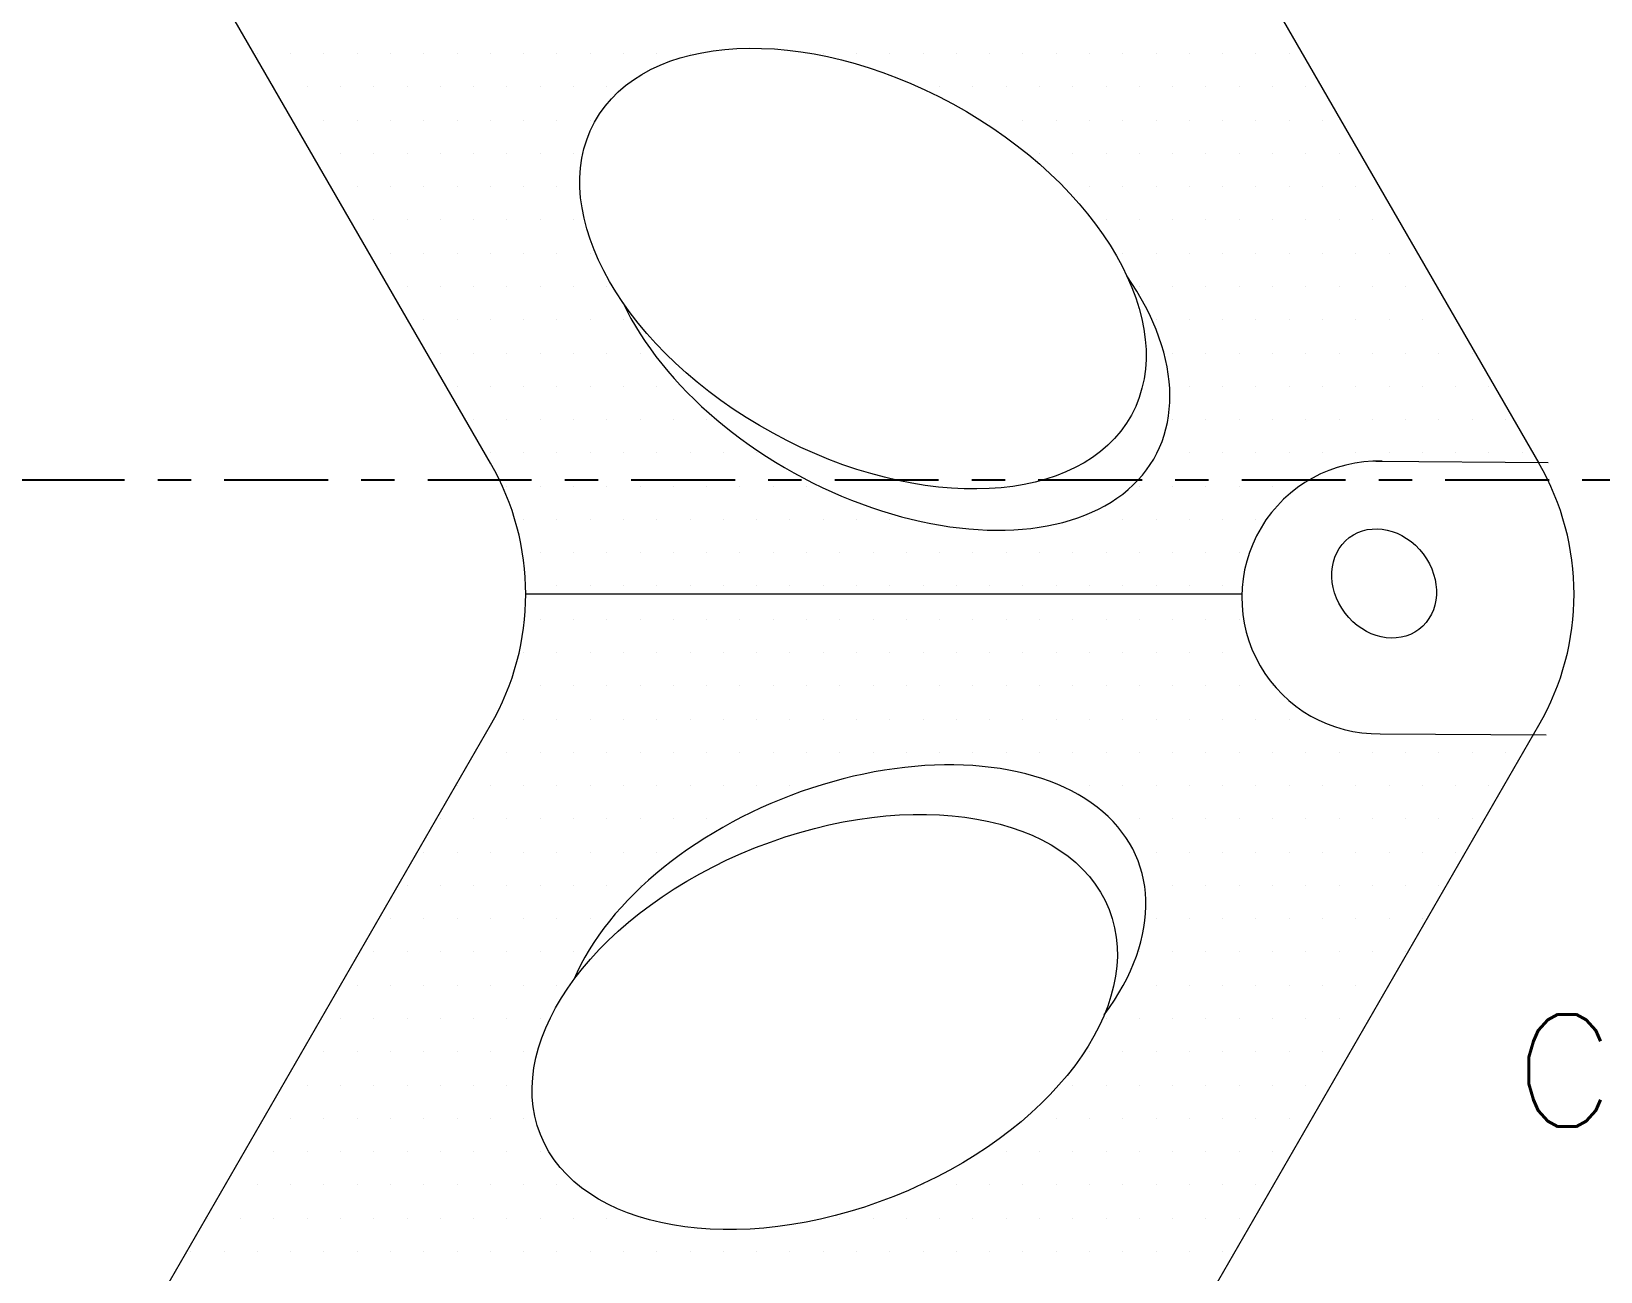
# Model space of a CAD drawing. Header units: inches. Extents: x 1693 to 10990, y 1878 to 5055.
# Drawn here: x 1710.606 to 1715.329, y 2275.337 to 2279.071 of the extents above; entities that cross this region are included whole.
import ezdxf
from ezdxf.enums import TextEntityAlignment as Align

# ---------------------------------------------------------------- set-up
doc = ezdxf.new("R2010")
doc.units = ezdxf.units.IN
for name, pattern in [('CENTER', [20, 12.5, -2.5, 2.5, -2.5]), ('CONTINUA', [0]), ('RAYITAS', [0.375, 0.25, -0.125])]:
    doc.linetypes.add(name, pattern=pattern)
for name, color, linetype, lineweight in [('CABLEADO', 4, 'Continuous', 5), ('TEXTOLEYENDA', 3, 'Continuous', 5), ('TOMACORRIENTE', 22, 'RAYITAS', 9)]:
    doc.layers.add(name, color=color, linetype=linetype, lineweight=lineweight)
doc.styles.add('Romans', font='romans.shx')

msp = doc.modelspace()

# ---------------------------------------------------------------- linework, layer by layer
at = {"color": 4, "linetype": 'CENTER', "ltscale": 0.025}
msp.add_line((1704.4488, 2277.7209), (1740.9197, 2277.7209), dxfattribs=at)
at = {"layer": 'CABLEADO', "color": 7, "linetype": 'CONTINUA'}
for p, q in [((1712.6255, 2282.1321), (1715.1434, 2277.771)), ((1711.9881, 2277.771), (1710.638, 2280.1094)), ((1714.6526, 2277.7768), (1715.1707, 2277.7734)), ((1714.249, 2277.3766), (1712.0937, 2277.3766)), ((1710.638, 2274.6437), (1711.9881, 2276.9822)), ((1712.6255, 2272.6211), (1715.1434, 2276.9822)), ((1714.6656, 2276.9563), (1715.1653, 2276.953))]:
    msp.add_line(p, q, dxfattribs=at)
for centre, radius, start, end in [((1711.3049, 2277.3766), 0.7888, 330, 30), ((1714.6591, 2277.3666), 0.4103, 88.3346, 270.9069), ((1714.4602, 2277.3766), 0.7888, 330, 30)]:
    msp.add_arc(centre, radius, start, end, dxfattribs=at)
for centre, major_axis, ratio in [((1713.1087, 2278.3569), (-0.8079, 0.441), 0.61372), ((1714.6773, 2277.4087), (0.1048, -0.1383), 0.849713), ((1712.9937, 2276.0884), (-0.8557, -0.339), 0.61372)]:
    msp.add_ellipse(centre, major_axis=major_axis, ratio=ratio, dxfattribs=at)
for centre, major_axis, start_param, end_param in [((1713.1805, 2278.2327), (-0.8079, 0.441), 0.694688, 4.024147), ((1713.0798, 2276.2376), (-0.8557, -0.339), 2.362444, 5.744123)]:
    msp.add_ellipse(centre, major_axis=major_axis, ratio=0.61372, start_param=start_param, end_param=end_param, dxfattribs=at)
at = {"layer": 'TOMACORRIENTE', "color": 7, "linetype": 'Continuous', "ltscale": 0.05}
for p, q in [((1711.2858, 2279.0041), (1711.2858, 2279.0041)), ((1711.386, 2279.0041), (1711.386, 2279.0041)), ((1711.4862, 2279.0041), (1711.4862, 2279.0041)), ((1711.5864, 2279.0041), (1711.5864, 2279.0041)), ((1711.6865, 2279.0041), (1711.6865, 2279.0041)), ((1711.7867, 2279.0041), (1711.7867, 2279.0041)), ((1711.8869, 2279.0041), (1711.8869, 2279.0041)), ((1711.9871, 2279.0041), (1711.9871, 2279.0041)), ((1712.0873, 2279.0041), (1712.0873, 2279.0041)), ((1712.1874, 2279.0041), (1712.1874, 2279.0041)), ((1712.2876, 2279.0041), (1712.2876, 2279.0041)), ((1712.3878, 2279.0041), (1712.3878, 2279.0041)), ((1712.488, 2279.0041), (1712.488, 2279.0041)), ((1712.5882, 2279.0041), (1712.5882, 2279.0041)), ((1712.9889, 2279.0041), (1712.9889, 2279.0041)), ((1713.0891, 2279.0041), (1713.0891, 2279.0041)), ((1713.1892, 2279.0041), (1713.1892, 2279.0041)), ((1713.2894, 2279.0041), (1713.2894, 2279.0041)), ((1713.3896, 2279.0041), (1713.3896, 2279.0041)), ((1713.4898, 2279.0041), (1713.4898, 2279.0041)), ((1713.59, 2279.0041), (1713.59, 2279.0041)), ((1713.6901, 2279.0041), (1713.6901, 2279.0041)), ((1713.7903, 2279.0041), (1713.7903, 2279.0041)), ((1713.8905, 2279.0041), (1713.8905, 2279.0041)), ((1713.9907, 2279.0041), (1713.9907, 2279.0041)), ((1714.0909, 2279.0041), (1714.0909, 2279.0041)), ((1714.191, 2279.0041), (1714.191, 2279.0041)), ((1714.2912, 2279.0041), (1714.2912, 2279.0041)), ((1714.3914, 2279.0041), (1714.3914, 2279.0041)), ((1711.3359, 2278.9039), (1711.3359, 2278.9039)), ((1711.4361, 2278.9039), (1711.4361, 2278.9039)), ((1711.5363, 2278.9039), (1711.5363, 2278.9039)), ((1711.6364, 2278.9039), (1711.6364, 2278.9039)), ((1711.7366, 2278.9039), (1711.7366, 2278.9039)), ((1711.8368, 2278.9039), (1711.8368, 2278.9039)), ((1711.937, 2278.9039), (1711.937, 2278.9039)), ((1712.0372, 2278.9039), (1712.0372, 2278.9039)), ((1712.1373, 2278.9039), (1712.1373, 2278.9039)), ((1712.2375, 2278.9039), (1712.2375, 2278.9039)), ((1712.3377, 2278.9039), (1712.3377, 2278.9039)), ((1713.3395, 2278.9039), (1713.3395, 2278.9039)), ((1713.4397, 2278.9039), (1713.4397, 2278.9039)), ((1713.5399, 2278.9039), (1713.5399, 2278.9039)), ((1713.6401, 2278.9039), (1713.6401, 2278.9039)), ((1713.7402, 2278.9039), (1713.7402, 2278.9039)), ((1713.8404, 2278.9039), (1713.8404, 2278.9039)), ((1713.9406, 2278.9039), (1713.9406, 2278.9039)), ((1714.0408, 2278.9039), (1714.0408, 2278.9039)), ((1714.141, 2278.9039), (1714.141, 2278.9039)), ((1714.2411, 2278.9039), (1714.2411, 2278.9039)), ((1714.3413, 2278.9039), (1714.3413, 2278.9039)), ((1714.4415, 2278.9039), (1714.4415, 2278.9039)), ((1711.4862, 2278.8037), (1711.4862, 2278.8037)), ((1711.5864, 2278.8037), (1711.5864, 2278.8037)), ((1711.6865, 2278.8037), (1711.6865, 2278.8037)), ((1711.7867, 2278.8037), (1711.7867, 2278.8037)), ((1711.8869, 2278.8037), (1711.8869, 2278.8037)), ((1711.9871, 2278.8037), (1711.9871, 2278.8037)), ((1712.0873, 2278.8037), (1712.0873, 2278.8037)), ((1712.1874, 2278.8037), (1712.1874, 2278.8037)), ((1712.2876, 2278.8037), (1712.2876, 2278.8037)), ((1713.4898, 2278.8037), (1713.4898, 2278.8037)), ((1713.59, 2278.8037), (1713.59, 2278.8037)), ((1713.6901, 2278.8037), (1713.6901, 2278.8037)), ((1713.7903, 2278.8037), (1713.7903, 2278.8037)), ((1713.8905, 2278.8037), (1713.8905, 2278.8037)), ((1713.9907, 2278.8037), (1713.9907, 2278.8037)), ((1714.0909, 2278.8037), (1714.0909, 2278.8037)), ((1714.191, 2278.8037), (1714.191, 2278.8037)), ((1714.2912, 2278.8037), (1714.2912, 2278.8037)), ((1714.3914, 2278.8037), (1714.3914, 2278.8037)), ((1714.4916, 2278.8037), (1714.4916, 2278.8037)), ((1711.5363, 2278.7035), (1711.5363, 2278.7035)), ((1711.6364, 2278.7035), (1711.6364, 2278.7035)), ((1711.7366, 2278.7035), (1711.7366, 2278.7035)), ((1711.8368, 2278.7035), (1711.8368, 2278.7035)), ((1711.937, 2278.7035), (1711.937, 2278.7035)), ((1712.0372, 2278.7035), (1712.0372, 2278.7035)), ((1712.1373, 2278.7035), (1712.1373, 2278.7035)), ((1712.2375, 2278.7035), (1712.2375, 2278.7035)), ((1713.6401, 2278.7035), (1713.6401, 2278.7035)), ((1713.7402, 2278.7035), (1713.7402, 2278.7035)), ((1713.8404, 2278.7035), (1713.8404, 2278.7035)), ((1713.9406, 2278.7035), (1713.9406, 2278.7035)), ((1714.0408, 2278.7035), (1714.0408, 2278.7035)), ((1714.141, 2278.7035), (1714.141, 2278.7035)), ((1714.2411, 2278.7035), (1714.2411, 2278.7035)), ((1714.3413, 2278.7035), (1714.3413, 2278.7035)), ((1714.4415, 2278.7035), (1714.4415, 2278.7035)), ((1714.5417, 2278.7035), (1714.5417, 2278.7035)), ((1711.5864, 2278.6033), (1711.5864, 2278.6033)), ((1711.6865, 2278.6033), (1711.6865, 2278.6033)), ((1711.7867, 2278.6033), (1711.7867, 2278.6033)), ((1711.8869, 2278.6033), (1711.8869, 2278.6033)), ((1711.9871, 2278.6033), (1711.9871, 2278.6033)), ((1712.0873, 2278.6033), (1712.0873, 2278.6033)), ((1712.1874, 2278.6033), (1712.1874, 2278.6033)), ((1713.7903, 2278.6033), (1713.7903, 2278.6033)), ((1713.8905, 2278.6033), (1713.8905, 2278.6033)), ((1713.9907, 2278.6033), (1713.9907, 2278.6033)), ((1714.0909, 2278.6033), (1714.0909, 2278.6033)), ((1714.191, 2278.6033), (1714.191, 2278.6033)), ((1714.2912, 2278.6033), (1714.2912, 2278.6033)), ((1714.3914, 2278.6033), (1714.3914, 2278.6033)), ((1714.4916, 2278.6033), (1714.4916, 2278.6033)), ((1714.5918, 2278.6033), (1714.5918, 2278.6033)), ((1711.6364, 2278.5032), (1711.6364, 2278.5032)), ((1711.7366, 2278.5032), (1711.7366, 2278.5032)), ((1711.8368, 2278.5032), (1711.8368, 2278.5032)), ((1711.937, 2278.5032), (1711.937, 2278.5032)), ((1712.0372, 2278.5032), (1712.0372, 2278.5032)), ((1712.1373, 2278.5032), (1712.1373, 2278.5032)), ((1712.2375, 2278.5032), (1712.2375, 2278.5032)), ((1713.8404, 2278.5032), (1713.8404, 2278.5032)), ((1713.9406, 2278.5032), (1713.9406, 2278.5032)), ((1714.0408, 2278.5032), (1714.0408, 2278.5032)), ((1714.141, 2278.5032), (1714.141, 2278.5032)), ((1714.2411, 2278.5032), (1714.2411, 2278.5032)), ((1714.3413, 2278.5032), (1714.3413, 2278.5032)), ((1714.4415, 2278.5032), (1714.4415, 2278.5032)), ((1714.5417, 2278.5032), (1714.5417, 2278.5032)), ((1714.6419, 2278.5032), (1714.6419, 2278.5032)), ((1711.6865, 2278.403), (1711.6865, 2278.403)), ((1711.7867, 2278.403), (1711.7867, 2278.403)), ((1711.8869, 2278.403), (1711.8869, 2278.403)), ((1711.9871, 2278.403), (1711.9871, 2278.403)), ((1712.0873, 2278.403), (1712.0873, 2278.403)), ((1712.1874, 2278.403), (1712.1874, 2278.403)), ((1712.2876, 2278.403), (1712.2876, 2278.403)), ((1713.8905, 2278.403), (1713.8905, 2278.403)), ((1713.9907, 2278.403), (1713.9907, 2278.403)), ((1714.0909, 2278.403), (1714.0909, 2278.403)), ((1714.191, 2278.403), (1714.191, 2278.403)), ((1714.2912, 2278.403), (1714.2912, 2278.403)), ((1714.3914, 2278.403), (1714.3914, 2278.403)), ((1714.4916, 2278.403), (1714.4916, 2278.403)), ((1714.5918, 2278.403), (1714.5918, 2278.403)), ((1714.692, 2278.403), (1714.692, 2278.403)), ((1711.7366, 2278.3028), (1711.7366, 2278.3028)), ((1711.8368, 2278.3028), (1711.8368, 2278.3028)), ((1711.937, 2278.3028), (1711.937, 2278.3028)), ((1712.0372, 2278.3028), (1712.0372, 2278.3028)), ((1712.1373, 2278.3028), (1712.1373, 2278.3028)), ((1712.2375, 2278.3028), (1712.2375, 2278.3028)), ((1712.3377, 2278.3028), (1712.3377, 2278.3028)), ((1713.9406, 2278.3028), (1713.9406, 2278.3028)), ((1714.0408, 2278.3028), (1714.0408, 2278.3028)), ((1714.141, 2278.3028), (1714.141, 2278.3028)), ((1714.2411, 2278.3028), (1714.2411, 2278.3028)), ((1714.3413, 2278.3028), (1714.3413, 2278.3028)), ((1714.4415, 2278.3028), (1714.4415, 2278.3028)), ((1714.5417, 2278.3028), (1714.5417, 2278.3028)), ((1714.6419, 2278.3028), (1714.6419, 2278.3028)), ((1714.742, 2278.3028), (1714.742, 2278.3028)), ((1711.7867, 2278.2026), (1711.7867, 2278.2026)), ((1711.8869, 2278.2026), (1711.8869, 2278.2026)), ((1711.9871, 2278.2026), (1711.9871, 2278.2026)), ((1712.0873, 2278.2026), (1712.0873, 2278.2026)), ((1712.1874, 2278.2026), (1712.1874, 2278.2026)), ((1712.2876, 2278.2026), (1712.2876, 2278.2026)), ((1712.3878, 2278.2026), (1712.3878, 2278.2026)), ((1713.9907, 2278.2026), (1713.9907, 2278.2026)), ((1714.0909, 2278.2026), (1714.0909, 2278.2026)), ((1714.191, 2278.2026), (1714.191, 2278.2026)), ((1714.2912, 2278.2026), (1714.2912, 2278.2026)), ((1714.3914, 2278.2026), (1714.3914, 2278.2026)), ((1714.4916, 2278.2026), (1714.4916, 2278.2026)), ((1714.5918, 2278.2026), (1714.5918, 2278.2026)), ((1714.692, 2278.2026), (1714.692, 2278.2026)), ((1714.7921, 2278.2026), (1714.7921, 2278.2026)), ((1714.8923, 2278.2026), (1714.8923, 2278.2026)), ((1711.8368, 2278.1024), (1711.8368, 2278.1024)), ((1711.937, 2278.1024), (1711.937, 2278.1024)), ((1712.0372, 2278.1024), (1712.0372, 2278.1024)), ((1712.1373, 2278.1024), (1712.1373, 2278.1024)), ((1712.2375, 2278.1024), (1712.2375, 2278.1024)), ((1712.3377, 2278.1024), (1712.3377, 2278.1024)), ((1712.4379, 2278.1024), (1712.4379, 2278.1024)), ((1714.0408, 2278.1024), (1714.0408, 2278.1024)), ((1714.141, 2278.1024), (1714.141, 2278.1024)), ((1714.2411, 2278.1024), (1714.2411, 2278.1024)), ((1714.3413, 2278.1024), (1714.3413, 2278.1024)), ((1714.4415, 2278.1024), (1714.4415, 2278.1024)), ((1714.5417, 2278.1024), (1714.5417, 2278.1024)), ((1714.6419, 2278.1024), (1714.6419, 2278.1024)), ((1714.742, 2278.1024), (1714.742, 2278.1024)), ((1714.8422, 2278.1024), (1714.8422, 2278.1024)), ((1714.9424, 2278.1024), (1714.9424, 2278.1024)), ((1711.8869, 2278.0023), (1711.8869, 2278.0023)), ((1711.9871, 2278.0023), (1711.9871, 2278.0023)), ((1712.0873, 2278.0023), (1712.0873, 2278.0023)), ((1712.1874, 2278.0023), (1712.1874, 2278.0023)), ((1712.2876, 2278.0023), (1712.2876, 2278.0023)), ((1712.3878, 2278.0023), (1712.3878, 2278.0023)), ((1712.488, 2278.0023), (1712.488, 2278.0023)), ((1714.0909, 2278.0023), (1714.0909, 2278.0023)), ((1714.191, 2278.0023), (1714.191, 2278.0023)), ((1714.2912, 2278.0023), (1714.2912, 2278.0023)), ((1714.3914, 2278.0023), (1714.3914, 2278.0023)), ((1714.4916, 2278.0023), (1714.4916, 2278.0023)), ((1714.5918, 2278.0023), (1714.5918, 2278.0023)), ((1714.692, 2278.0023), (1714.692, 2278.0023)), ((1714.7921, 2278.0023), (1714.7921, 2278.0023)), ((1714.8923, 2278.0023), (1714.8923, 2278.0023)), ((1714.9925, 2278.0023), (1714.9925, 2278.0023)), ((1711.937, 2277.9021), (1711.937, 2277.9021)), ((1712.0372, 2277.9021), (1712.0372, 2277.9021)), ((1712.1373, 2277.9021), (1712.1373, 2277.9021)), ((1712.2375, 2277.9021), (1712.2375, 2277.9021)), ((1712.3377, 2277.9021), (1712.3377, 2277.9021)), ((1712.4379, 2277.9021), (1712.4379, 2277.9021)), ((1712.5381, 2277.9021), (1712.5381, 2277.9021)), ((1712.6382, 2277.9021), (1712.6382, 2277.9021)), ((1714.0408, 2277.9021), (1714.0408, 2277.9021)), ((1714.141, 2277.9021), (1714.141, 2277.9021)), ((1714.2411, 2277.9021), (1714.2411, 2277.9021)), ((1714.3413, 2277.9021), (1714.3413, 2277.9021)), ((1714.4415, 2277.9021), (1714.4415, 2277.9021)), ((1714.5417, 2277.9021), (1714.5417, 2277.9021)), ((1714.6419, 2277.9021), (1714.6419, 2277.9021)), ((1714.742, 2277.9021), (1714.742, 2277.9021)), ((1714.8422, 2277.9021), (1714.8422, 2277.9021)), ((1714.9424, 2277.9021), (1714.9424, 2277.9021)), ((1715.0426, 2277.9021), (1715.0426, 2277.9021)), ((1711.9871, 2277.8019), (1711.9871, 2277.8019)), ((1712.0873, 2277.8019), (1712.0873, 2277.8019)), ((1712.1874, 2277.8019), (1712.1874, 2277.8019)), ((1712.2876, 2277.8019), (1712.2876, 2277.8019)), ((1712.3878, 2277.8019), (1712.3878, 2277.8019)), ((1712.488, 2277.8019), (1712.488, 2277.8019)), ((1712.5882, 2277.8019), (1712.5882, 2277.8019)), ((1712.6883, 2277.8019), (1712.6883, 2277.8019)), ((1712.7885, 2277.8019), (1712.7885, 2277.8019)), ((1714.0909, 2277.8019), (1714.0909, 2277.8019)), ((1714.191, 2277.8019), (1714.191, 2277.8019)), ((1714.2912, 2277.8019), (1714.2912, 2277.8019)), ((1714.3914, 2277.8019), (1714.3914, 2277.8019)), ((1714.4916, 2277.8019), (1714.4916, 2277.8019)), ((1714.5918, 2277.8019), (1714.5918, 2277.8019)), ((1714.692, 2277.8019), (1714.692, 2277.8019)), ((1714.7921, 2277.8019), (1714.7921, 2277.8019)), ((1714.8923, 2277.8019), (1714.8923, 2277.8019)), ((1714.9925, 2277.8019), (1714.9925, 2277.8019)), ((1715.0927, 2277.8019), (1715.0927, 2277.8019)), ((1712.0372, 2277.7017), (1712.0372, 2277.7017)), ((1712.1373, 2277.7017), (1712.1373, 2277.7017)), ((1712.2375, 2277.7017), (1712.2375, 2277.7017)), ((1712.3377, 2277.7017), (1712.3377, 2277.7017)), ((1712.4379, 2277.7017), (1712.4379, 2277.7017)), ((1712.5381, 2277.7017), (1712.5381, 2277.7017)), ((1712.6382, 2277.7017), (1712.6382, 2277.7017)), ((1712.7384, 2277.7017), (1712.7384, 2277.7017)), ((1712.8386, 2277.7017), (1712.8386, 2277.7017)), ((1712.9388, 2277.7017), (1712.9388, 2277.7017)), ((1713.9406, 2277.7017), (1713.9406, 2277.7017)), ((1714.0408, 2277.7017), (1714.0408, 2277.7017)), ((1714.141, 2277.7017), (1714.141, 2277.7017)), ((1714.2411, 2277.7017), (1714.2411, 2277.7017)), ((1714.3413, 2277.7017), (1714.3413, 2277.7017)), ((1712.0873, 2277.6015), (1712.0873, 2277.6015)), ((1712.1874, 2277.6015), (1712.1874, 2277.6015)), ((1712.2876, 2277.6015), (1712.2876, 2277.6015)), ((1712.3878, 2277.6015), (1712.3878, 2277.6015)), ((1712.488, 2277.6015), (1712.488, 2277.6015)), ((1712.5882, 2277.6015), (1712.5882, 2277.6015)), ((1712.6883, 2277.6015), (1712.6883, 2277.6015)), ((1712.7885, 2277.6015), (1712.7885, 2277.6015)), ((1712.8887, 2277.6015), (1712.8887, 2277.6015)), ((1712.9889, 2277.6015), (1712.9889, 2277.6015)), ((1713.0891, 2277.6015), (1713.0891, 2277.6015)), ((1713.1892, 2277.6015), (1713.1892, 2277.6015)), ((1713.7903, 2277.6015), (1713.7903, 2277.6015)), ((1713.8905, 2277.6015), (1713.8905, 2277.6015)), ((1713.9907, 2277.6015), (1713.9907, 2277.6015)), ((1714.0909, 2277.6015), (1714.0909, 2277.6015)), ((1714.191, 2277.6015), (1714.191, 2277.6015)), ((1714.2912, 2277.6015), (1714.2912, 2277.6015)), ((1712.1373, 2277.5014), (1712.1373, 2277.5014)), ((1712.2375, 2277.5014), (1712.2375, 2277.5014)), ((1712.3377, 2277.5014), (1712.3377, 2277.5014)), ((1712.4379, 2277.5014), (1712.4379, 2277.5014)), ((1712.5381, 2277.5014), (1712.5381, 2277.5014)), ((1712.6382, 2277.5014), (1712.6382, 2277.5014)), ((1712.7384, 2277.5014), (1712.7384, 2277.5014)), ((1712.8386, 2277.5014), (1712.8386, 2277.5014)), ((1712.9388, 2277.5014), (1712.9388, 2277.5014)), ((1713.039, 2277.5014), (1713.039, 2277.5014)), ((1713.1392, 2277.5014), (1713.1392, 2277.5014)), ((1713.2393, 2277.5014), (1713.2393, 2277.5014)), ((1713.3395, 2277.5014), (1713.3395, 2277.5014)), ((1713.4397, 2277.5014), (1713.4397, 2277.5014)), ((1713.5399, 2277.5014), (1713.5399, 2277.5014)), ((1713.6401, 2277.5014), (1713.6401, 2277.5014)), ((1713.7402, 2277.5014), (1713.7402, 2277.5014)), ((1713.8404, 2277.5014), (1713.8404, 2277.5014)), ((1713.9406, 2277.5014), (1713.9406, 2277.5014)), ((1714.0408, 2277.5014), (1714.0408, 2277.5014)), ((1714.141, 2277.5014), (1714.141, 2277.5014)), ((1714.2411, 2277.5014), (1714.2411, 2277.5014)), ((1712.1874, 2277.4012), (1712.1874, 2277.4012)), ((1712.2876, 2277.4012), (1712.2876, 2277.4012)), ((1712.3878, 2277.4012), (1712.3878, 2277.4012)), ((1712.488, 2277.4012), (1712.488, 2277.4012)), ((1712.5882, 2277.4012), (1712.5882, 2277.4012)), ((1712.6883, 2277.4012), (1712.6883, 2277.4012)), ((1712.7885, 2277.4012), (1712.7885, 2277.4012)), ((1712.8887, 2277.4012), (1712.8887, 2277.4012)), ((1712.9889, 2277.4012), (1712.9889, 2277.4012)), ((1713.0891, 2277.4012), (1713.0891, 2277.4012)), ((1713.1892, 2277.4012), (1713.1892, 2277.4012)), ((1713.2894, 2277.4012), (1713.2894, 2277.4012)), ((1713.3896, 2277.4012), (1713.3896, 2277.4012)), ((1713.4898, 2277.4012), (1713.4898, 2277.4012)), ((1713.59, 2277.4012), (1713.59, 2277.4012)), ((1713.6901, 2277.4012), (1713.6901, 2277.4012)), ((1713.7903, 2277.4012), (1713.7903, 2277.4012)), ((1713.8905, 2277.4012), (1713.8905, 2277.4012)), ((1713.9907, 2277.4012), (1713.9907, 2277.4012)), ((1714.0909, 2277.4012), (1714.0909, 2277.4012)), ((1714.191, 2277.4012), (1714.191, 2277.4012)), ((1712.1373, 2277.301), (1712.1373, 2277.301)), ((1712.2375, 2277.301), (1712.2375, 2277.301)), ((1712.3377, 2277.301), (1712.3377, 2277.301)), ((1712.4379, 2277.301), (1712.4379, 2277.301)), ((1712.5381, 2277.301), (1712.5381, 2277.301)), ((1712.6382, 2277.301), (1712.6382, 2277.301)), ((1712.7384, 2277.301), (1712.7384, 2277.301)), ((1712.8386, 2277.301), (1712.8386, 2277.301)), ((1712.9388, 2277.301), (1712.9388, 2277.301)), ((1713.039, 2277.301), (1713.039, 2277.301)), ((1713.1392, 2277.301), (1713.1392, 2277.301)), ((1713.2393, 2277.301), (1713.2393, 2277.301)), ((1713.3395, 2277.301), (1713.3395, 2277.301)), ((1713.4397, 2277.301), (1713.4397, 2277.301)), ((1713.5399, 2277.301), (1713.5399, 2277.301)), ((1713.6401, 2277.301), (1713.6401, 2277.301)), ((1713.7402, 2277.301), (1713.7402, 2277.301)), ((1713.8404, 2277.301), (1713.8404, 2277.301)), ((1713.9406, 2277.301), (1713.9406, 2277.301)), ((1714.0408, 2277.301), (1714.0408, 2277.301)), ((1714.141, 2277.301), (1714.141, 2277.301)), ((1714.2411, 2277.301), (1714.2411, 2277.301)), ((1712.0873, 2277.2008), (1712.0873, 2277.2008)), ((1712.1874, 2277.2008), (1712.1874, 2277.2008)), ((1712.2876, 2277.2008), (1712.2876, 2277.2008)), ((1712.3878, 2277.2008), (1712.3878, 2277.2008)), ((1712.488, 2277.2008), (1712.488, 2277.2008)), ((1712.5882, 2277.2008), (1712.5882, 2277.2008)), ((1712.6883, 2277.2008), (1712.6883, 2277.2008)), ((1712.7885, 2277.2008), (1712.7885, 2277.2008)), ((1712.8887, 2277.2008), (1712.8887, 2277.2008)), ((1712.9889, 2277.2008), (1712.9889, 2277.2008)), ((1713.0891, 2277.2008), (1713.0891, 2277.2008)), ((1713.1892, 2277.2008), (1713.1892, 2277.2008)), ((1713.2894, 2277.2008), (1713.2894, 2277.2008)), ((1713.3896, 2277.2008), (1713.3896, 2277.2008)), ((1713.4898, 2277.2008), (1713.4898, 2277.2008)), ((1713.59, 2277.2008), (1713.59, 2277.2008)), ((1713.6901, 2277.2008), (1713.6901, 2277.2008)), ((1713.7903, 2277.2008), (1713.7903, 2277.2008)), ((1713.8905, 2277.2008), (1713.8905, 2277.2008)), ((1713.9907, 2277.2008), (1713.9907, 2277.2008)), ((1714.0909, 2277.2008), (1714.0909, 2277.2008)), ((1714.191, 2277.2008), (1714.191, 2277.2008)), ((1712.1373, 2277.1006), (1712.1373, 2277.1006)), ((1712.2375, 2277.1006), (1712.2375, 2277.1006)), ((1712.3377, 2277.1006), (1712.3377, 2277.1006)), ((1712.4379, 2277.1006), (1712.4379, 2277.1006)), ((1712.5381, 2277.1006), (1712.5381, 2277.1006)), ((1712.6382, 2277.1006), (1712.6382, 2277.1006)), ((1712.7384, 2277.1006), (1712.7384, 2277.1006)), ((1712.8386, 2277.1006), (1712.8386, 2277.1006)), ((1712.9388, 2277.1006), (1712.9388, 2277.1006)), ((1713.039, 2277.1006), (1713.039, 2277.1006)), ((1713.1392, 2277.1006), (1713.1392, 2277.1006)), ((1713.2393, 2277.1006), (1713.2393, 2277.1006)), ((1713.3395, 2277.1006), (1713.3395, 2277.1006)), ((1713.4397, 2277.1006), (1713.4397, 2277.1006)), ((1713.5399, 2277.1006), (1713.5399, 2277.1006)), ((1713.6401, 2277.1006), (1713.6401, 2277.1006)), ((1713.7402, 2277.1006), (1713.7402, 2277.1006)), ((1713.8404, 2277.1006), (1713.8404, 2277.1006)), ((1713.9406, 2277.1006), (1713.9406, 2277.1006)), ((1714.0408, 2277.1006), (1714.0408, 2277.1006)), ((1714.141, 2277.1006), (1714.141, 2277.1006)), ((1714.2411, 2277.1006), (1714.2411, 2277.1006)), ((1714.3413, 2277.1006), (1714.3413, 2277.1006)), ((1712.0873, 2277.0005), (1712.0873, 2277.0005)), ((1712.1874, 2277.0005), (1712.1874, 2277.0005)), ((1712.2876, 2277.0005), (1712.2876, 2277.0005)), ((1712.3878, 2277.0005), (1712.3878, 2277.0005)), ((1712.488, 2277.0005), (1712.488, 2277.0005)), ((1712.5882, 2277.0005), (1712.5882, 2277.0005)), ((1712.6883, 2277.0005), (1712.6883, 2277.0005)), ((1712.7885, 2277.0005), (1712.7885, 2277.0005)), ((1712.8887, 2277.0005), (1712.8887, 2277.0005)), ((1712.9889, 2277.0005), (1712.9889, 2277.0005)), ((1713.0891, 2277.0005), (1713.0891, 2277.0005)), ((1713.1892, 2277.0005), (1713.1892, 2277.0005)), ((1713.2894, 2277.0005), (1713.2894, 2277.0005)), ((1713.3896, 2277.0005), (1713.3896, 2277.0005)), ((1713.4898, 2277.0005), (1713.4898, 2277.0005)), ((1713.59, 2277.0005), (1713.59, 2277.0005)), ((1713.6901, 2277.0005), (1713.6901, 2277.0005)), ((1713.7903, 2277.0005), (1713.7903, 2277.0005)), ((1713.8905, 2277.0005), (1713.8905, 2277.0005)), ((1713.9907, 2277.0005), (1713.9907, 2277.0005)), ((1714.0909, 2277.0005), (1714.0909, 2277.0005)), ((1714.191, 2277.0005), (1714.191, 2277.0005)), ((1714.2912, 2277.0005), (1714.2912, 2277.0005)), ((1714.3914, 2277.0005), (1714.3914, 2277.0005)), ((1712.0372, 2276.9003), (1712.0372, 2276.9003)), ((1712.1373, 2276.9003), (1712.1373, 2276.9003)), ((1712.2375, 2276.9003), (1712.2375, 2276.9003)), ((1712.3377, 2276.9003), (1712.3377, 2276.9003)), ((1712.4379, 2276.9003), (1712.4379, 2276.9003)), ((1712.5381, 2276.9003), (1712.5381, 2276.9003)), ((1712.6382, 2276.9003), (1712.6382, 2276.9003)), ((1712.7384, 2276.9003), (1712.7384, 2276.9003)), ((1712.8386, 2276.9003), (1712.8386, 2276.9003)), ((1712.9388, 2276.9003), (1712.9388, 2276.9003)), ((1713.039, 2276.9003), (1713.039, 2276.9003)), ((1713.1392, 2276.9003), (1713.1392, 2276.9003)), ((1713.2393, 2276.9003), (1713.2393, 2276.9003)), ((1713.3395, 2276.9003), (1713.3395, 2276.9003)), ((1713.4397, 2276.9003), (1713.4397, 2276.9003)), ((1713.5399, 2276.9003), (1713.5399, 2276.9003)), ((1713.6401, 2276.9003), (1713.6401, 2276.9003)), ((1713.7402, 2276.9003), (1713.7402, 2276.9003)), ((1713.8404, 2276.9003), (1713.8404, 2276.9003)), ((1713.9406, 2276.9003), (1713.9406, 2276.9003)), ((1714.0408, 2276.9003), (1714.0408, 2276.9003)), ((1714.141, 2276.9003), (1714.141, 2276.9003)), ((1714.2411, 2276.9003), (1714.2411, 2276.9003)), ((1714.3413, 2276.9003), (1714.3413, 2276.9003)), ((1714.4415, 2276.9003), (1714.4415, 2276.9003)), ((1714.5417, 2276.9003), (1714.5417, 2276.9003)), ((1714.6419, 2276.9003), (1714.6419, 2276.9003)), ((1714.742, 2276.9003), (1714.742, 2276.9003)), ((1714.8422, 2276.9003), (1714.8422, 2276.9003)), ((1714.9424, 2276.9003), (1714.9424, 2276.9003)), ((1715.0426, 2276.9003), (1715.0426, 2276.9003)), ((1711.8869, 2276.8001), (1711.8869, 2276.8001)), ((1711.9871, 2276.8001), (1711.9871, 2276.8001)), ((1712.0873, 2276.8001), (1712.0873, 2276.8001)), ((1712.1874, 2276.8001), (1712.1874, 2276.8001)), ((1712.2876, 2276.8001), (1712.2876, 2276.8001)), ((1712.3878, 2276.8001), (1712.3878, 2276.8001)), ((1712.488, 2276.8001), (1712.488, 2276.8001)), ((1712.5882, 2276.8001), (1712.5882, 2276.8001)), ((1712.6883, 2276.8001), (1712.6883, 2276.8001)), ((1712.7885, 2276.8001), (1712.7885, 2276.8001)), ((1712.8887, 2276.8001), (1712.8887, 2276.8001)), ((1713.7903, 2276.8001), (1713.7903, 2276.8001)), ((1713.8905, 2276.8001), (1713.8905, 2276.8001)), ((1713.9907, 2276.8001), (1713.9907, 2276.8001)), ((1714.0909, 2276.8001), (1714.0909, 2276.8001)), ((1714.191, 2276.8001), (1714.191, 2276.8001)), ((1714.2912, 2276.8001), (1714.2912, 2276.8001)), ((1714.3914, 2276.8001), (1714.3914, 2276.8001)), ((1714.4916, 2276.8001), (1714.4916, 2276.8001)), ((1714.5918, 2276.8001), (1714.5918, 2276.8001)), ((1714.692, 2276.8001), (1714.692, 2276.8001)), ((1714.7921, 2276.8001), (1714.7921, 2276.8001)), ((1714.8923, 2276.8001), (1714.8923, 2276.8001)), ((1714.9925, 2276.8001), (1714.9925, 2276.8001)), ((1711.8368, 2276.6999), (1711.8368, 2276.6999)), ((1711.937, 2276.6999), (1711.937, 2276.6999)), ((1712.0372, 2276.6999), (1712.0372, 2276.6999)), ((1712.1373, 2276.6999), (1712.1373, 2276.6999)), ((1712.2375, 2276.6999), (1712.2375, 2276.6999)), ((1712.3377, 2276.6999), (1712.3377, 2276.6999)), ((1712.4379, 2276.6999), (1712.4379, 2276.6999)), ((1712.5381, 2276.6999), (1712.5381, 2276.6999)), ((1712.6382, 2276.6999), (1712.6382, 2276.6999)), ((1713.9406, 2276.6999), (1713.9406, 2276.6999)), ((1714.0408, 2276.6999), (1714.0408, 2276.6999)), ((1714.141, 2276.6999), (1714.141, 2276.6999)), ((1714.2411, 2276.6999), (1714.2411, 2276.6999)), ((1714.3413, 2276.6999), (1714.3413, 2276.6999)), ((1714.4415, 2276.6999), (1714.4415, 2276.6999)), ((1714.5417, 2276.6999), (1714.5417, 2276.6999)), ((1714.6419, 2276.6999), (1714.6419, 2276.6999)), ((1714.742, 2276.6999), (1714.742, 2276.6999)), ((1714.8422, 2276.6999), (1714.8422, 2276.6999)), ((1714.9424, 2276.6999), (1714.9424, 2276.6999)), ((1711.7867, 2276.5997), (1711.7867, 2276.5997)), ((1711.8869, 2276.5997), (1711.8869, 2276.5997)), ((1711.9871, 2276.5997), (1711.9871, 2276.5997)), ((1712.0873, 2276.5997), (1712.0873, 2276.5997)), ((1712.1874, 2276.5997), (1712.1874, 2276.5997)), ((1712.2876, 2276.5997), (1712.2876, 2276.5997)), ((1712.3878, 2276.5997), (1712.3878, 2276.5997)), ((1712.488, 2276.5997), (1712.488, 2276.5997)), ((1713.9907, 2276.5997), (1713.9907, 2276.5997)), ((1714.0909, 2276.5997), (1714.0909, 2276.5997)), ((1714.191, 2276.5997), (1714.191, 2276.5997)), ((1714.2912, 2276.5997), (1714.2912, 2276.5997)), ((1714.3914, 2276.5997), (1714.3914, 2276.5997)), ((1714.4916, 2276.5997), (1714.4916, 2276.5997)), ((1714.5918, 2276.5997), (1714.5918, 2276.5997)), ((1714.692, 2276.5997), (1714.692, 2276.5997)), ((1714.7921, 2276.5997), (1714.7921, 2276.5997)), ((1714.8923, 2276.5997), (1714.8923, 2276.5997)), ((1711.7366, 2276.4996), (1711.7366, 2276.4996)), ((1711.8368, 2276.4996), (1711.8368, 2276.4996)), ((1711.937, 2276.4996), (1711.937, 2276.4996)), ((1712.0372, 2276.4996), (1712.0372, 2276.4996)), ((1712.1373, 2276.4996), (1712.1373, 2276.4996)), ((1712.2375, 2276.4996), (1712.2375, 2276.4996)), ((1712.3377, 2276.4996), (1712.3377, 2276.4996)), ((1712.4379, 2276.4996), (1712.4379, 2276.4996)), ((1714.0408, 2276.4996), (1714.0408, 2276.4996)), ((1714.141, 2276.4996), (1714.141, 2276.4996)), ((1714.2411, 2276.4996), (1714.2411, 2276.4996)), ((1714.3413, 2276.4996), (1714.3413, 2276.4996)), ((1714.4415, 2276.4996), (1714.4415, 2276.4996)), ((1714.5417, 2276.4996), (1714.5417, 2276.4996)), ((1714.6419, 2276.4996), (1714.6419, 2276.4996)), ((1714.742, 2276.4996), (1714.742, 2276.4996)), ((1714.8422, 2276.4996), (1714.8422, 2276.4996)), ((1711.6865, 2276.3994), (1711.6865, 2276.3994)), ((1711.7867, 2276.3994), (1711.7867, 2276.3994)), ((1711.8869, 2276.3994), (1711.8869, 2276.3994)), ((1711.9871, 2276.3994), (1711.9871, 2276.3994)), ((1712.0873, 2276.3994), (1712.0873, 2276.3994)), ((1712.1874, 2276.3994), (1712.1874, 2276.3994)), ((1712.2876, 2276.3994), (1712.2876, 2276.3994)), ((1713.9907, 2276.3994), (1713.9907, 2276.3994)), ((1714.0909, 2276.3994), (1714.0909, 2276.3994)), ((1714.191, 2276.3994), (1714.191, 2276.3994)), ((1714.2912, 2276.3994), (1714.2912, 2276.3994)), ((1714.3914, 2276.3994), (1714.3914, 2276.3994)), ((1714.4916, 2276.3994), (1714.4916, 2276.3994)), ((1714.5918, 2276.3994), (1714.5918, 2276.3994)), ((1714.692, 2276.3994), (1714.692, 2276.3994)), ((1714.7921, 2276.3994), (1714.7921, 2276.3994)), ((1711.6364, 2276.2992), (1711.6364, 2276.2992)), ((1711.7366, 2276.2992), (1711.7366, 2276.2992)), ((1711.8368, 2276.2992), (1711.8368, 2276.2992)), ((1711.937, 2276.2992), (1711.937, 2276.2992)), ((1712.0372, 2276.2992), (1712.0372, 2276.2992)), ((1712.1373, 2276.2992), (1712.1373, 2276.2992)), ((1712.2375, 2276.2992), (1712.2375, 2276.2992)), ((1713.9406, 2276.2992), (1713.9406, 2276.2992)), ((1714.0408, 2276.2992), (1714.0408, 2276.2992)), ((1714.141, 2276.2992), (1714.141, 2276.2992)), ((1714.2411, 2276.2992), (1714.2411, 2276.2992)), ((1714.3413, 2276.2992), (1714.3413, 2276.2992)), ((1714.4415, 2276.2992), (1714.4415, 2276.2992)), ((1714.5417, 2276.2992), (1714.5417, 2276.2992)), ((1714.6419, 2276.2992), (1714.6419, 2276.2992)), ((1714.742, 2276.2992), (1714.742, 2276.2992)), ((1711.5864, 2276.199), (1711.5864, 2276.199)), ((1711.6865, 2276.199), (1711.6865, 2276.199)), ((1711.7867, 2276.199), (1711.7867, 2276.199)), ((1711.8869, 2276.199), (1711.8869, 2276.199)), ((1711.9871, 2276.199), (1711.9871, 2276.199)), ((1712.0873, 2276.199), (1712.0873, 2276.199)), ((1712.1874, 2276.199), (1712.1874, 2276.199)), ((1713.9907, 2276.199), (1713.9907, 2276.199)), ((1714.0909, 2276.199), (1714.0909, 2276.199)), ((1714.191, 2276.199), (1714.191, 2276.199)), ((1714.2912, 2276.199), (1714.2912, 2276.199)), ((1714.3914, 2276.199), (1714.3914, 2276.199)), ((1714.4916, 2276.199), (1714.4916, 2276.199)), ((1714.5918, 2276.199), (1714.5918, 2276.199)), ((1711.5363, 2276.0988), (1711.5363, 2276.0988)), ((1711.6364, 2276.0988), (1711.6364, 2276.0988)), ((1711.7366, 2276.0988), (1711.7366, 2276.0988)), ((1711.8368, 2276.0988), (1711.8368, 2276.0988)), ((1711.937, 2276.0988), (1711.937, 2276.0988)), ((1712.0372, 2276.0988), (1712.0372, 2276.0988)), ((1712.1373, 2276.0988), (1712.1373, 2276.0988)), ((1713.8404, 2276.0988), (1713.8404, 2276.0988)), ((1713.9406, 2276.0988), (1713.9406, 2276.0988)), ((1714.0408, 2276.0988), (1714.0408, 2276.0988)), ((1714.141, 2276.0988), (1714.141, 2276.0988)), ((1714.2411, 2276.0988), (1714.2411, 2276.0988)), ((1714.3413, 2276.0988), (1714.3413, 2276.0988)), ((1714.4415, 2276.0988), (1714.4415, 2276.0988)), ((1714.5417, 2276.0988), (1714.5417, 2276.0988)), ((1711.4862, 2275.9987), (1711.4862, 2275.9987)), ((1711.5864, 2275.9987), (1711.5864, 2275.9987)), ((1711.6865, 2275.9987), (1711.6865, 2275.9987)), ((1711.7867, 2275.9987), (1711.7867, 2275.9987)), ((1711.8869, 2275.9987), (1711.8869, 2275.9987)), ((1711.9871, 2275.9987), (1711.9871, 2275.9987)), ((1712.0873, 2275.9987), (1712.0873, 2275.9987)), ((1713.7903, 2275.9987), (1713.7903, 2275.9987)), ((1713.8905, 2275.9987), (1713.8905, 2275.9987)), ((1713.9907, 2275.9987), (1713.9907, 2275.9987)), ((1714.0909, 2275.9987), (1714.0909, 2275.9987)), ((1714.191, 2275.9987), (1714.191, 2275.9987)), ((1714.2912, 2275.9987), (1714.2912, 2275.9987)), ((1714.3914, 2275.9987), (1714.3914, 2275.9987)), ((1714.4916, 2275.9987), (1714.4916, 2275.9987)), ((1711.4361, 2275.8985), (1711.4361, 2275.8985)), ((1711.5363, 2275.8985), (1711.5363, 2275.8985)), ((1711.6364, 2275.8985), (1711.6364, 2275.8985)), ((1711.7366, 2275.8985), (1711.7366, 2275.8985)), ((1711.8368, 2275.8985), (1711.8368, 2275.8985)), ((1711.937, 2275.8985), (1711.937, 2275.8985)), ((1712.0372, 2275.8985), (1712.0372, 2275.8985)), ((1713.7402, 2275.8985), (1713.7402, 2275.8985)), ((1713.8404, 2275.8985), (1713.8404, 2275.8985)), ((1713.9406, 2275.8985), (1713.9406, 2275.8985)), ((1714.0408, 2275.8985), (1714.0408, 2275.8985)), ((1714.141, 2275.8985), (1714.141, 2275.8985)), ((1714.2411, 2275.8985), (1714.2411, 2275.8985)), ((1714.3413, 2275.8985), (1714.3413, 2275.8985)), ((1714.4415, 2275.8985), (1714.4415, 2275.8985)), ((1711.386, 2275.7983), (1711.386, 2275.7983)), ((1711.4862, 2275.7983), (1711.4862, 2275.7983)), ((1711.5864, 2275.7983), (1711.5864, 2275.7983)), ((1711.6865, 2275.7983), (1711.6865, 2275.7983)), ((1711.7867, 2275.7983), (1711.7867, 2275.7983)), ((1711.8869, 2275.7983), (1711.8869, 2275.7983)), ((1711.9871, 2275.7983), (1711.9871, 2275.7983)), ((1712.0873, 2275.7983), (1712.0873, 2275.7983)), ((1713.6901, 2275.7983), (1713.6901, 2275.7983)), ((1713.7903, 2275.7983), (1713.7903, 2275.7983)), ((1713.8905, 2275.7983), (1713.8905, 2275.7983)), ((1713.9907, 2275.7983), (1713.9907, 2275.7983)), ((1714.0909, 2275.7983), (1714.0909, 2275.7983)), ((1714.191, 2275.7983), (1714.191, 2275.7983)), ((1714.2912, 2275.7983), (1714.2912, 2275.7983)), ((1714.3914, 2275.7983), (1714.3914, 2275.7983)), ((1711.3359, 2275.6981), (1711.3359, 2275.6981)), ((1711.4361, 2275.6981), (1711.4361, 2275.6981)), ((1711.5363, 2275.6981), (1711.5363, 2275.6981)), ((1711.6364, 2275.6981), (1711.6364, 2275.6981)), ((1711.7366, 2275.6981), (1711.7366, 2275.6981)), ((1711.8368, 2275.6981), (1711.8368, 2275.6981)), ((1711.937, 2275.6981), (1711.937, 2275.6981)), ((1712.0372, 2275.6981), (1712.0372, 2275.6981)), ((1712.1373, 2275.6981), (1712.1373, 2275.6981)), ((1713.5399, 2275.6981), (1713.5399, 2275.6981)), ((1713.6401, 2275.6981), (1713.6401, 2275.6981)), ((1713.7402, 2275.6981), (1713.7402, 2275.6981)), ((1713.8404, 2275.6981), (1713.8404, 2275.6981)), ((1713.9406, 2275.6981), (1713.9406, 2275.6981)), ((1714.0408, 2275.6981), (1714.0408, 2275.6981)), ((1714.141, 2275.6981), (1714.141, 2275.6981)), ((1714.2411, 2275.6981), (1714.2411, 2275.6981)), ((1714.3413, 2275.6981), (1714.3413, 2275.6981)), ((1711.2858, 2275.5979), (1711.2858, 2275.5979)), ((1711.386, 2275.5979), (1711.386, 2275.5979)), ((1711.4862, 2275.5979), (1711.4862, 2275.5979)), ((1711.5864, 2275.5979), (1711.5864, 2275.5979)), ((1711.6865, 2275.5979), (1711.6865, 2275.5979)), ((1711.7867, 2275.5979), (1711.7867, 2275.5979)), ((1711.8869, 2275.5979), (1711.8869, 2275.5979)), ((1711.9871, 2275.5979), (1711.9871, 2275.5979)), ((1712.0873, 2275.5979), (1712.0873, 2275.5979)), ((1712.1874, 2275.5979), (1712.1874, 2275.5979)), ((1713.2894, 2275.5979), (1713.2894, 2275.5979)), ((1713.3896, 2275.5979), (1713.3896, 2275.5979)), ((1713.4898, 2275.5979), (1713.4898, 2275.5979)), ((1713.59, 2275.5979), (1713.59, 2275.5979)), ((1713.6901, 2275.5979), (1713.6901, 2275.5979)), ((1713.7903, 2275.5979), (1713.7903, 2275.5979)), ((1713.8905, 2275.5979), (1713.8905, 2275.5979)), ((1713.9907, 2275.5979), (1713.9907, 2275.5979)), ((1714.0909, 2275.5979), (1714.0909, 2275.5979)), ((1714.191, 2275.5979), (1714.191, 2275.5979)), ((1714.2912, 2275.5979), (1714.2912, 2275.5979)), ((1711.1355, 2275.4977), (1711.1355, 2275.4977)), ((1711.2357, 2275.4977), (1711.2357, 2275.4977)), ((1711.3359, 2275.4977), (1711.3359, 2275.4977)), ((1711.4361, 2275.4977), (1711.4361, 2275.4977)), ((1711.5363, 2275.4977), (1711.5363, 2275.4977)), ((1711.6364, 2275.4977), (1711.6364, 2275.4977)), ((1711.7366, 2275.4977), (1711.7366, 2275.4977)), ((1711.8368, 2275.4977), (1711.8368, 2275.4977)), ((1711.937, 2275.4977), (1711.937, 2275.4977)), ((1712.0372, 2275.4977), (1712.0372, 2275.4977)), ((1712.1373, 2275.4977), (1712.1373, 2275.4977)), ((1712.2375, 2275.4977), (1712.2375, 2275.4977)), ((1712.3377, 2275.4977), (1712.3377, 2275.4977)), ((1712.4379, 2275.4977), (1712.4379, 2275.4977)), ((1713.039, 2275.4977), (1713.039, 2275.4977)), ((1713.1392, 2275.4977), (1713.1392, 2275.4977)), ((1713.2393, 2275.4977), (1713.2393, 2275.4977)), ((1713.3395, 2275.4977), (1713.3395, 2275.4977)), ((1713.4397, 2275.4977), (1713.4397, 2275.4977)), ((1713.5399, 2275.4977), (1713.5399, 2275.4977)), ((1713.6401, 2275.4977), (1713.6401, 2275.4977)), ((1713.7402, 2275.4977), (1713.7402, 2275.4977)), ((1713.8404, 2275.4977), (1713.8404, 2275.4977)), ((1713.9406, 2275.4977), (1713.9406, 2275.4977)), ((1714.0408, 2275.4977), (1714.0408, 2275.4977)), ((1714.141, 2275.4977), (1714.141, 2275.4977)), ((1714.2411, 2275.4977), (1714.2411, 2275.4977)), ((1711.0854, 2275.3976), (1711.0854, 2275.3976)), ((1711.1856, 2275.3976), (1711.1856, 2275.3976)), ((1711.2858, 2275.3976), (1711.2858, 2275.3976)), ((1711.386, 2275.3976), (1711.386, 2275.3976)), ((1711.4862, 2275.3976), (1711.4862, 2275.3976)), ((1711.5864, 2275.3976), (1711.5864, 2275.3976)), ((1711.6865, 2275.3976), (1711.6865, 2275.3976)), ((1711.7867, 2275.3976), (1711.7867, 2275.3976)), ((1711.8869, 2275.3976), (1711.8869, 2275.3976)), ((1711.9871, 2275.3976), (1711.9871, 2275.3976)), ((1712.0873, 2275.3976), (1712.0873, 2275.3976)), ((1712.1874, 2275.3976), (1712.1874, 2275.3976)), ((1712.2876, 2275.3976), (1712.2876, 2275.3976)), ((1712.3878, 2275.3976), (1712.3878, 2275.3976)), ((1712.488, 2275.3976), (1712.488, 2275.3976)), ((1712.5882, 2275.3976), (1712.5882, 2275.3976)), ((1712.6883, 2275.3976), (1712.6883, 2275.3976)), ((1712.7885, 2275.3976), (1712.7885, 2275.3976)), ((1712.8887, 2275.3976), (1712.8887, 2275.3976)), ((1712.9889, 2275.3976), (1712.9889, 2275.3976)), ((1713.0891, 2275.3976), (1713.0891, 2275.3976)), ((1713.1892, 2275.3976), (1713.1892, 2275.3976)), ((1713.2894, 2275.3976), (1713.2894, 2275.3976)), ((1713.3896, 2275.3976), (1713.3896, 2275.3976)), ((1713.4898, 2275.3976), (1713.4898, 2275.3976)), ((1713.59, 2275.3976), (1713.59, 2275.3976)), ((1713.6901, 2275.3976), (1713.6901, 2275.3976)), ((1713.7903, 2275.3976), (1713.7903, 2275.3976)), ((1713.8905, 2275.3976), (1713.8905, 2275.3976)), ((1713.9907, 2275.3976), (1713.9907, 2275.3976)), ((1714.0909, 2275.3976), (1714.0909, 2275.3976)), ((1714.191, 2275.3976), (1714.191, 2275.3976))]:
    msp.add_line(p, q, dxfattribs=at)

# ---------------------------------------------------------------- texts
at = {"layer": 'TEXTOLEYENDA', "color": 4, "style": 'Romans'}
msp.add_text('CONTRATUERCA', height=0.336565, dxfattribs=at).set_placement((1716.7784, 2275.774), align=Align.CENTER)

doc.saveas('drawing.dxf')
